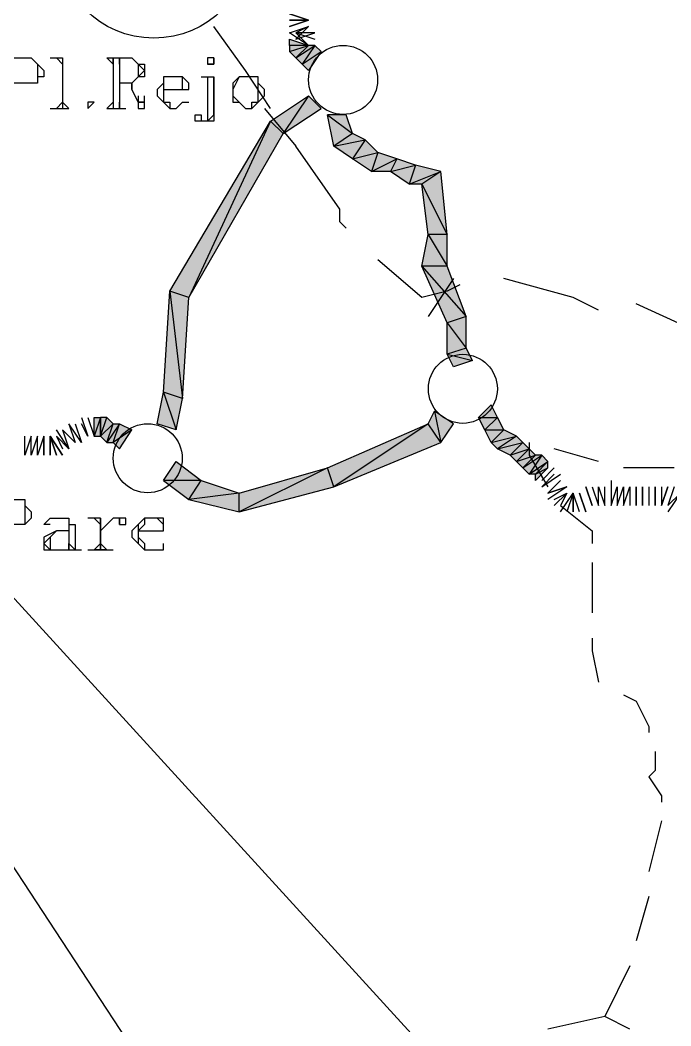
# Model space of a CAD drawing. Header units: millimetres. Extents: x 658 to 813, y 806 to 883.
# Drawn here: x 785.5635 to 785.8774, y 863.4376 to 863.9224 of the extents above; entities that cross this region are included whole.
import ezdxf

# ---------------------------------------------------------------- set-up
doc = ezdxf.new("R2010")
doc.units = ezdxf.units.MM
doc.header["$LTSCALE"] = 0.1
doc.linetypes.add('atContinuous2', pattern=[0])
for name, color, linetype in [('BATKAB', 7, 'Continuous'), ('FRAME 11', 7, 'Continuous'), ('KLEKTOR2', 7, 'Continuous'), ('LINK NAS BARU', 7, 'Continuous'), ('SYMBOL', 7, 'Continuous'), ('TEXT', 8, 'Continuous'), ('zat_Mask_solid', 7, 'Continuous')]:
    doc.layers.add(name, color=color, linetype=linetype)

msp = doc.modelspace()

# ---------------------------------------------------------------- hatches: boundary and pattern name
at = {"layer": 'KLEKTOR2'}
h = msp.add_hatch(color=7, dxfattribs=at)
h.paths.add_polyline_path([(785.69652, 863.9042), (785.69348, 863.90724), (785.7026, 863.91028)])
h.paths.add_polyline_path([(785.69348, 863.90724), (785.7026, 863.91028), (785.69348, 863.91028)], flags=17)
h = msp.add_hatch(color=7, dxfattribs=at)
h.paths.add_polyline_path([(785.7026, 863.91028), (785.69652, 863.9042), (785.70564, 863.91028)], flags=16)
h.paths.add_polyline_path([(785.69652, 863.9042), (785.70564, 863.91028), (785.69956, 863.90116)])
for points in [[(785.7026, 863.88596), (785.69044, 863.86772), (785.68436, 863.8738)], [(785.70868, 863.87988), (785.7026, 863.88596), (785.69044, 863.86772)], [(785.68436, 863.8738), (785.64484, 863.78868), (785.63572, 863.79172)], [(785.69044, 863.86772), (785.68436, 863.8738), (785.64484, 863.78868)], [(785.63572, 863.79172), (785.6418, 863.74004), (785.63268, 863.74308)], [(785.64484, 863.78868), (785.63572, 863.79172), (785.6418, 863.74004)], [(785.63268, 863.74308), (785.63876, 863.72484), (785.62964, 863.72788)], [(785.6418, 863.74004), (785.63268, 863.74308), (785.63876, 863.72484)], [(785.79076, 863.737), (785.78468, 863.73092), (785.7938, 863.73092)], [(785.7634, 863.73396), (785.76644, 863.71876), (785.76036, 863.72788)], [(785.77252, 863.72788), (785.7634, 863.73396), (785.76644, 863.71876)], [(785.61748, 863.72484), (785.60835, 863.71876), (785.6114, 863.72788)], [(785.76036, 863.72788), (785.71476, 863.69748), (785.71172, 863.7066)], [(785.76644, 863.71876), (785.76036, 863.72788), (785.71476, 863.69748)], [(785.78468, 863.73092), (785.7938, 863.73092), (785.78772, 863.72484)], [(785.7938, 863.73092), (785.78772, 863.72484), (785.79684, 863.72484)], [(785.6114, 863.71572), (785.61748, 863.72484), (785.60835, 863.71876)], [(785.78772, 863.72484), (785.79684, 863.72484), (785.79076, 863.71876)], [(785.79684, 863.72484), (785.79076, 863.71876), (785.80292, 863.7218)], [(785.79076, 863.71876), (785.80292, 863.7218), (785.7938, 863.71572)], [(785.80292, 863.7218), (785.7938, 863.71572), (785.80596, 863.71876)], [(785.7938, 863.71572), (785.80596, 863.71876), (785.79988, 863.71268)], [(785.80596, 863.71876), (785.79988, 863.71268), (785.809, 863.71572)], [(785.79988, 863.71268), (785.809, 863.71572), (785.80292, 863.70964)], [(785.809, 863.71572), (785.80292, 863.70964), (785.81204, 863.71268)], [(785.80292, 863.70964), (785.81204, 863.71268), (785.80596, 863.7066)]]:
    msp.add_hatch(color=7, dxfattribs=at).paths.add_polyline_path(points)
h = msp.add_hatch(color=7, dxfattribs=at)
h.paths.add_polyline_path([(785.72084, 863.87684), (785.71172, 863.87684), (785.72388, 863.86772)], flags=17)
h.paths.add_polyline_path([(785.71172, 863.87684), (785.72388, 863.86772), (785.71476, 863.86164)])
h = msp.add_hatch(color=7, dxfattribs=at)
h.paths.add_polyline_path([(785.73604, 863.8586), (785.733, 863.84948), (785.74516, 863.85556)])
h.paths.add_polyline_path([(785.733, 863.84948), (785.74516, 863.85556), (785.74212, 863.84948)], flags=17)
h = msp.add_hatch(color=7, dxfattribs=at)
h.paths.add_polyline_path([(785.75428, 863.85252), (785.75124, 863.8434), (785.76644, 863.84948)])
h.paths.add_polyline_path([(785.75124, 863.8434), (785.76644, 863.84948), (785.75732, 863.8434)], flags=17)
h = msp.add_hatch(color=7, dxfattribs=at)
h.paths.add_polyline_path([(785.76644, 863.84948), (785.75732, 863.8434), (785.76948, 863.81908)])
h.paths.add_polyline_path([(785.75732, 863.8434), (785.76948, 863.81908), (785.76036, 863.81908)], flags=17)
h = msp.add_hatch(color=7, dxfattribs=at)
h.paths.add_polyline_path([(785.76948, 863.81908), (785.76036, 863.81908), (785.76948, 863.80388)], flags=17)
h.paths.add_polyline_path([(785.76036, 863.81908), (785.76948, 863.80388), (785.75732, 863.80388)])
h = msp.add_hatch(color=7, dxfattribs=at)
h.paths.add_polyline_path([(785.76948, 863.80388), (785.75732, 863.80388), (785.7786, 863.77956)], flags=17)
h.paths.add_polyline_path([(785.75732, 863.80388), (785.7786, 863.77956), (785.76948, 863.77652)])
h = msp.add_hatch(color=7, dxfattribs=at)
h.paths.add_polyline_path([(785.60227, 863.7218), (785.60227, 863.73092), (785.59923, 863.7218)], flags=17)
h.paths.add_polyline_path([(785.60227, 863.73092), (785.59923, 863.7218), (785.59923, 863.73092)], flags=17)
h = msp.add_hatch(color=7, dxfattribs=at)
h.paths.add_polyline_path([(785.60835, 863.72788), (785.60227, 863.7218), (785.60531, 863.73092)])
h.paths.add_polyline_path([(785.60227, 863.7218), (785.60531, 863.73092), (785.60227, 863.73092)], flags=17)
h = msp.add_hatch(color=7, dxfattribs=at)
h.paths.add_polyline_path([(785.60835, 863.71876), (785.6114, 863.72788), (785.60531, 863.71876)], flags=17)
h.paths.add_polyline_path([(785.6114, 863.72788), (785.60531, 863.71876), (785.60835, 863.72788)], flags=17)
h = msp.add_hatch(color=7, dxfattribs=at)
h.paths.add_polyline_path([(785.81204, 863.71268), (785.80596, 863.7066), (785.81508, 863.71268)], flags=16)
h.paths.add_polyline_path([(785.80596, 863.7066), (785.81508, 863.71268), (785.809, 863.70356)])
h = msp.add_hatch(color=7, dxfattribs=at)
h.paths.add_polyline_path([(785.81508, 863.71268), (785.809, 863.70356), (785.81812, 863.70964)])
h.paths.add_polyline_path([(785.809, 863.70356), (785.81812, 863.70964), (785.81204, 863.70356)], flags=17)
h.paths.add_polyline_path([(785.81812, 863.70964), (785.81204, 863.70356), (785.81812, 863.7066)], flags=16)
h = msp.add_hatch(color=7, dxfattribs=at)
h.paths.add_polyline_path([(785.71476, 863.69748), (785.71172, 863.7066), (785.66916, 863.68532)])
h.paths.add_polyline_path([(785.71172, 863.7066), (785.66916, 863.68532), (785.66916, 863.69444)], flags=17)
at = {"layer": 'zat_Mask_solid'}
for points in [[(785.7026, 863.91028), (785.69348, 863.91028), (785.69348, 863.91332)], [(785.70564, 863.91028), (785.69956, 863.90116), (785.70868, 863.90724)], [(785.69956, 863.90116), (785.70868, 863.90724), (785.7026, 863.89812)], [(785.72388, 863.86772), (785.71476, 863.86164), (785.72996, 863.86468)], [(785.71476, 863.86164), (785.72996, 863.86468), (785.72388, 863.85556)], [(785.72996, 863.86468), (785.72388, 863.85556), (785.73604, 863.8586)], [(785.72388, 863.85556), (785.73604, 863.8586), (785.733, 863.84948)], [(785.74516, 863.85556), (785.74212, 863.84948), (785.75428, 863.85252)], [(785.74212, 863.84948), (785.75428, 863.85252), (785.75124, 863.8434)], [(785.7786, 863.77956), (785.76948, 863.77652), (785.7786, 863.76436)], [(785.76948, 863.77652), (785.7786, 863.76436), (785.76948, 863.76132)], [(785.7786, 863.76436), (785.76948, 863.76132), (785.78164, 863.75828)], [(785.76948, 863.76132), (785.78164, 863.75828), (785.77252, 863.75524)], [(785.60531, 863.71876), (785.60835, 863.72788), (785.60227, 863.7218)], [(785.65092, 863.70052), (785.63268, 863.70052), (785.63876, 863.70964)], [(785.81204, 863.70356), (785.81812, 863.7066), (785.81204, 863.70052)], [(785.64484, 863.6914), (785.65092, 863.70052), (785.63268, 863.70052)], [(785.66916, 863.69444), (785.64484, 863.6914), (785.65092, 863.70052)], [(785.66916, 863.68532), (785.66916, 863.69444), (785.64484, 863.6914)]]:
    msp.add_hatch(color=7, dxfattribs=at).paths.add_polyline_path(points)

# ---------------------------------------------------------------- linework, layer by layer
at = {"layer": 'BATKAB', "color": 7}
for points in [[(785.68436, 863.87988), (785.6722, 863.89812), (785.657, 863.9194)], [(785.72084, 863.82212), (785.7178, 863.82516), (785.7178, 863.83124), (785.69652, 863.86164)], [(785.77556, 863.79476), (785.76948, 863.79172), (785.75732, 863.78868), (785.73604, 863.80692)], [(785.84244, 863.7826), (785.83028, 863.78868), (785.79684, 863.7978)], [(785.9002, 863.76132), (785.89412, 863.77044), (785.86068, 863.78564)], [(785.809, 863.71876), (785.809, 863.71268), (785.81812, 863.69748)], [(785.84244, 863.70964), (785.82116, 863.71572)], [(785.87892, 863.7066), (785.8546, 863.7066)], [(785.8242, 863.68836), (785.8394, 863.6762), (785.8394, 863.67012)], [(785.8394, 863.661), (785.8394, 863.64276), (785.8394, 863.63668)], [(785.8394, 863.62452), (785.8394, 863.61844), (785.84244, 863.60324)], [(785.8546, 863.59716), (785.86068, 863.59412), (785.86676, 863.58196), (785.86676, 863.57892)], [(785.8698, 863.5698), (785.8698, 863.56068), (785.86676, 863.55764), (785.87284, 863.54852), (785.87284, 863.54548)], [(785.87284, 863.53636), (785.8698, 863.5242), (785.86676, 863.51204)], [(785.86676, 863.49988), (785.86068, 863.4786)], [(785.85764, 863.46644), (785.84548, 863.44211)], [(785.84548, 863.44211), (785.81812, 863.43603)], [(785.85764, 863.43603), (785.84548, 863.44211)]]:
    msp.add_lwpolyline(points, dxfattribs=at)
at = {"layer": 'FRAME 11', "color": 7}
msp.add_lwpolyline([(785.25571, 863.97716), (788.65449, 858.80907), (788.02216, 857.93658), (790.25356, 858.55371), (789.90395, 860.69087), (789.28682, 859.56605), (785.25571, 863.97716)], dxfattribs=at)
at = {"layer": 'KLEKTOR2', "color": 7, "linetype": 'atContinuous2'}
for p, q in [((785.60227, 863.73092), (785.59923, 863.7218)), ((785.60227, 863.73092), (785.59923, 863.7218)), ((785.59923, 863.7218), (785.59923, 863.73092)), ((785.59923, 863.73092), (785.60227, 863.73092)), ((785.60227, 863.7218), (785.60227, 863.73092)), ((785.59923, 863.7218), (785.60227, 863.7218))]:
    msp.add_line(p, q, dxfattribs=at)
at = {"layer": 'KLEKTOR2', "color": 7}
for points in [[(785.7026, 863.92244), (785.69348, 863.92548), (785.7026, 863.92244), (785.69348, 863.92244), (785.7026, 863.92244), (785.69348, 863.9194), (785.7026, 863.92244)], [(785.69348, 863.91636), (785.7026, 863.9194), (785.69652, 863.91636)], [(785.7026, 863.91028), (785.69348, 863.91636)], [(785.7026, 863.9194), (785.69652, 863.91332), (785.7026, 863.9194)], [(785.69652, 863.91332), (785.70564, 863.91636), (785.69652, 863.91636), (785.70564, 863.91332)], [(785.69652, 863.91636), (785.7026, 863.91028), (785.69652, 863.91636)], [(785.7026, 863.91028), (785.69348, 863.91028), (785.69348, 863.91332), (785.7026, 863.91028)], [(785.69652, 863.9042), (785.69348, 863.90724), (785.7026, 863.91028), (785.69652, 863.9042)], [(785.69348, 863.90724), (785.7026, 863.91028), (785.69348, 863.91028), (785.69348, 863.90724)], [(785.7026, 863.91028), (785.69652, 863.9042), (785.70564, 863.91028), (785.7026, 863.91028)], [(785.69652, 863.9042), (785.70564, 863.91028), (785.69956, 863.90116), (785.69652, 863.9042)], [(785.70564, 863.91028), (785.69956, 863.90116), (785.70868, 863.90724), (785.70564, 863.91028)], [(785.69956, 863.90116), (785.70868, 863.90724), (785.7026, 863.89812), (785.69956, 863.90116)], [(785.7026, 863.88596), (785.69044, 863.86772), (785.68436, 863.8738), (785.7026, 863.88596)], [(785.70868, 863.87988), (785.7026, 863.88596), (785.69044, 863.86772), (785.70868, 863.87988)], [(785.68132, 863.87988), (785.69652, 863.86164)], [(785.68436, 863.8738), (785.64484, 863.78868), (785.63572, 863.79172), (785.68436, 863.8738)], [(785.69044, 863.86772), (785.68436, 863.8738), (785.64484, 863.78868), (785.69044, 863.86772)], [(785.72084, 863.87684), (785.71172, 863.87684), (785.72388, 863.86772), (785.72084, 863.87684)], [(785.71172, 863.87684), (785.72388, 863.86772), (785.71476, 863.86164), (785.71172, 863.87684)], [(785.72388, 863.86772), (785.71476, 863.86164), (785.72996, 863.86468), (785.72388, 863.86772)], [(785.71476, 863.86164), (785.72996, 863.86468), (785.72388, 863.85556), (785.71476, 863.86164)], [(785.72996, 863.86468), (785.72388, 863.85556), (785.73604, 863.8586), (785.72996, 863.86468)], [(785.72388, 863.85556), (785.73604, 863.8586), (785.733, 863.84948), (785.72388, 863.85556)], [(785.73604, 863.8586), (785.733, 863.84948), (785.74516, 863.85556), (785.73604, 863.8586)], [(785.733, 863.84948), (785.74516, 863.85556), (785.74212, 863.84948), (785.733, 863.84948)], [(785.74516, 863.85556), (785.74212, 863.84948), (785.75428, 863.85252), (785.74516, 863.85556)], [(785.74212, 863.84948), (785.75428, 863.85252), (785.75124, 863.8434), (785.74212, 863.84948)], [(785.75428, 863.85252), (785.75124, 863.8434), (785.76644, 863.84948), (785.75428, 863.85252)], [(785.75124, 863.8434), (785.76644, 863.84948), (785.75732, 863.8434), (785.75124, 863.8434)], [(785.76644, 863.84948), (785.75732, 863.8434), (785.76948, 863.81908), (785.76644, 863.84948)], [(785.75732, 863.8434), (785.76948, 863.81908), (785.76036, 863.81908), (785.75732, 863.8434)], [(785.76036, 863.81908), (785.76948, 863.80388), (785.75732, 863.80388), (785.76036, 863.81908)], [(785.76948, 863.81908), (785.76036, 863.81908), (785.76948, 863.80388), (785.76948, 863.81908)], [(785.76948, 863.80388), (785.75732, 863.80388), (785.7786, 863.77956), (785.76948, 863.80388)], [(785.75732, 863.80388), (785.7786, 863.77956), (785.76948, 863.77652), (785.75732, 863.80388)], [(785.63572, 863.79172), (785.6418, 863.74004), (785.63268, 863.74308), (785.63572, 863.79172)], [(785.64484, 863.78868), (785.63572, 863.79172), (785.6418, 863.74004), (785.64484, 863.78868)], [(785.7786, 863.77956), (785.76948, 863.77652), (785.7786, 863.76436), (785.7786, 863.77956)], [(785.76948, 863.77652), (785.7786, 863.76436), (785.76948, 863.76132), (785.76948, 863.77652)], [(785.7786, 863.76436), (785.76948, 863.76132), (785.78164, 863.75828), (785.7786, 863.76436)], [(785.76948, 863.76132), (785.78164, 863.75828), (785.77252, 863.75524), (785.76948, 863.76132)], [(785.63268, 863.74308), (785.63876, 863.72484), (785.62964, 863.72788), (785.63268, 863.74308)], [(785.6418, 863.74004), (785.63268, 863.74308), (785.63876, 863.72484), (785.6418, 863.74004)], [(785.79076, 863.737), (785.78468, 863.73092), (785.7938, 863.73092), (785.79076, 863.737)], [(785.7634, 863.73396), (785.76644, 863.71876), (785.76036, 863.72788), (785.7634, 863.73396)], [(785.77252, 863.72788), (785.7634, 863.73396), (785.76644, 863.71876), (785.77252, 863.72788)], [(785.59011, 863.72788), (785.59315, 863.71876), (785.58707, 863.72788), (785.59011, 863.71876), (785.58403, 863.72484), (785.58707, 863.71572), (785.58099, 863.72484)], [(785.59315, 863.73092), (785.59619, 863.7218), (785.59315, 863.72788)], [(785.59619, 863.73092), (785.59923, 863.7218)], [(785.60835, 863.72788), (785.60227, 863.7218), (785.60531, 863.73092), (785.60835, 863.72788)], [(785.60227, 863.7218), (785.60531, 863.73092), (785.60227, 863.73092), (785.60227, 863.7218)], [(785.60531, 863.71876), (785.60835, 863.72788), (785.60227, 863.7218), (785.60531, 863.71876)], [(785.60835, 863.71876), (785.6114, 863.72788), (785.60531, 863.71876), (785.60835, 863.71876)], [(785.6114, 863.72788), (785.60531, 863.71876), (785.60835, 863.72788), (785.6114, 863.72788)], [(785.61748, 863.72484), (785.60835, 863.71876), (785.6114, 863.72788), (785.61748, 863.72484)], [(785.76036, 863.72788), (785.71476, 863.69748), (785.71172, 863.7066), (785.76036, 863.72788)], [(785.76644, 863.71876), (785.76036, 863.72788), (785.71476, 863.69748), (785.76644, 863.71876)], [(785.78468, 863.73092), (785.7938, 863.73092), (785.78772, 863.72484), (785.78468, 863.73092)], [(785.7938, 863.73092), (785.78772, 863.72484), (785.79684, 863.72484), (785.7938, 863.73092)], [(785.6114, 863.71572), (785.61748, 863.72484), (785.60835, 863.71876), (785.6114, 863.71572)], [(785.78772, 863.72484), (785.79684, 863.72484), (785.79076, 863.71876), (785.78772, 863.72484)], [(785.79684, 863.72484), (785.79076, 863.71876), (785.80292, 863.7218), (785.79684, 863.72484)], [(785.57491, 863.7218), (785.57491, 863.71268), (785.57491, 863.7218), (785.57187, 863.71268), (785.57187, 863.7218), (785.56883, 863.71268), (785.56883, 863.7218), (785.56579, 863.71268), (785.56579, 863.7218)], [(785.58403, 863.71268), (785.57795, 863.7218), (785.58403, 863.71268)], [(785.58099, 863.71268), (785.57795, 863.7218), (785.58099, 863.71268)], [(785.57795, 863.7218), (785.57795, 863.71268), (785.57795, 863.7218)], [(785.58707, 863.71572), (785.58099, 863.7218), (785.58403, 863.71572)], [(785.79076, 863.71876), (785.80292, 863.7218), (785.7938, 863.71572), (785.79076, 863.71876)], [(785.80292, 863.7218), (785.7938, 863.71572), (785.80596, 863.71876), (785.80292, 863.7218)], [(785.7938, 863.71572), (785.80596, 863.71876), (785.79988, 863.71268), (785.7938, 863.71572)], [(785.80596, 863.71876), (785.79988, 863.71268), (785.809, 863.71572), (785.80596, 863.71876)], [(785.79988, 863.71268), (785.809, 863.71572), (785.80292, 863.70964), (785.79988, 863.71268)], [(785.809, 863.71572), (785.80292, 863.70964), (785.81204, 863.71268), (785.809, 863.71572)], [(785.80292, 863.70964), (785.81204, 863.71268), (785.80596, 863.7066), (785.80292, 863.70964)], [(785.81204, 863.71268), (785.80596, 863.7066), (785.81508, 863.71268), (785.81204, 863.71268)], [(785.80596, 863.7066), (785.81508, 863.71268), (785.809, 863.70356), (785.80596, 863.7066)], [(785.81508, 863.71268), (785.809, 863.70356), (785.81812, 863.70964), (785.81508, 863.71268)], [(785.65092, 863.70052), (785.63268, 863.70052), (785.63876, 863.70964), (785.65092, 863.70052)], [(785.809, 863.70356), (785.81812, 863.70964), (785.81204, 863.70356), (785.809, 863.70356)], [(785.81812, 863.70964), (785.81204, 863.70356), (785.81812, 863.7066), (785.81812, 863.70964)], [(785.71476, 863.69748), (785.71172, 863.7066), (785.66916, 863.68532), (785.71476, 863.69748)], [(785.71172, 863.7066), (785.66916, 863.68532), (785.66916, 863.69444), (785.71172, 863.7066)], [(785.81204, 863.70356), (785.81812, 863.7066), (785.81204, 863.70052), (785.81204, 863.70356)], [(785.82116, 863.7066), (785.81508, 863.70052)], [(785.82116, 863.70356), (785.81508, 863.69748), (785.8242, 863.70356)], [(785.64484, 863.6914), (785.65092, 863.70052), (785.63268, 863.70052), (785.64484, 863.6914)], [(785.66916, 863.69444), (785.64484, 863.6914), (785.65092, 863.70052), (785.66916, 863.69444)], [(785.8242, 863.70052), (785.81812, 863.69444), (785.82724, 863.69748), (785.81812, 863.69444)], [(785.84852, 863.70052), (785.84852, 863.68836), (785.85156, 863.69748), (785.85156, 863.68836), (785.8546, 863.69748), (785.8546, 863.68836), (785.85764, 863.69748), (785.85764, 863.68836)], [(785.66916, 863.68532), (785.66916, 863.69444), (785.64484, 863.6914), (785.66916, 863.68532)], [(785.82724, 863.69748), (785.81812, 863.6914)], [(785.82116, 863.6914), (785.82724, 863.69444), (785.82116, 863.68836), (785.82724, 863.69444), (785.8242, 863.68836)], [(785.8242, 863.68532), (785.83028, 863.69444), (785.82724, 863.68532)], [(785.83028, 863.68532), (785.83028, 863.69444), (785.83028, 863.68532)], [(785.83332, 863.68532), (785.83028, 863.69444)], [(785.83636, 863.68532), (785.83332, 863.69444), (785.83636, 863.68532)], [(785.8394, 863.68836), (785.83636, 863.69748), (785.8394, 863.68836)], [(785.8394, 863.69748), (785.84244, 863.68836), (785.84244, 863.69748), (785.84548, 863.68836), (785.84548, 863.69748)], [(785.86068, 863.68836), (785.86068, 863.69748), (785.86068, 863.68836)], [(785.86372, 863.68836), (785.86372, 863.69748), (785.86372, 863.68836)], [(785.86676, 863.69748), (785.86676, 863.68836)], [(785.8698, 863.69748), (785.8698, 863.68836), (785.8698, 863.69748)], [(785.87284, 863.69748), (785.87284, 863.68836), (785.87588, 863.69748), (785.87284, 863.68836)], [(785.87892, 863.69748), (785.87588, 863.68836), (785.88196, 863.69444), (785.87588, 863.68532)]]:
    msp.add_lwpolyline(points, dxfattribs=at)
at = {"layer": 'LINK NAS BARU', "color": 7, "linetype": 'atContinuous2'}
msp.add_circle((785.62804, 863.96066), 0.0469, dxfattribs=at)
at = {"layer": 'SYMBOL', "color": 7, "linetype": 'atContinuous2'}
for centre in [(785.71929, 863.89364), (785.77705, 863.74468), (785.62505, 863.71124)]:
    msp.add_circle(centre, 0.01664, dxfattribs=at)
at = {"layer": 'TEXT', "color": 7}
for points in [[(785.55363, 863.9042), (785.56883, 863.9042), (785.57187, 863.90116), (785.57491, 863.89812), (785.57491, 863.89508), (785.57187, 863.89508), (785.57187, 863.89204), (785.56883, 863.89204), (785.55971, 863.89204)], [(785.56883, 863.9042), (785.57187, 863.90116), (785.57187, 863.89508), (785.57187, 863.89204), (785.56883, 863.89204)], [(785.57795, 863.9042), (785.58403, 863.9042), (785.58403, 863.87988)], [(785.58099, 863.9042), (785.58403, 863.90116), (785.58099, 863.9042)], [(785.58403, 863.9042), (785.58403, 863.87988)], [(785.60531, 863.9042), (785.61748, 863.9042), (785.62052, 863.90116), (785.62356, 863.90116), (785.62356, 863.89812), (785.62356, 863.89508), (785.62052, 863.89508), (785.61748, 863.89204), (785.6114, 863.89204)], [(785.60531, 863.9042), (785.60835, 863.90116), (785.60835, 863.9042)], [(785.60835, 863.9042), (785.60835, 863.87988)], [(785.6114, 863.9042), (785.6114, 863.87988)], [(785.6114, 863.9042), (785.6114, 863.90116), (785.6114, 863.9042)], [(785.61748, 863.9042), (785.62052, 863.90116), (785.62052, 863.89508), (785.61748, 863.89204), (785.61444, 863.89204)], [(785.65396, 863.9042), (785.65396, 863.90116), (785.657, 863.90116), (785.657, 863.9042), (785.65396, 863.9042)], [(785.657, 863.9042), (785.657, 863.90116), (785.65396, 863.90116)], [(785.57187, 863.90116), (785.57187, 863.89812), (785.57187, 863.89508)], [(785.58403, 863.90116), (785.58403, 863.88292)], [(785.60835, 863.90116), (785.60835, 863.88292)], [(785.62052, 863.90116), (785.62356, 863.89812), (785.62052, 863.89508)], [(785.61748, 863.89204), (785.61748, 863.889), (785.62052, 863.88292), (785.62052, 863.87988), (785.62356, 863.87988), (785.62356, 863.88292), (785.62356, 863.88596)], [(785.62052, 863.88596), (785.62052, 863.88292), (785.62356, 863.88292), (785.62052, 863.88292), (785.61748, 863.889), (785.61748, 863.89204)], [(785.63268, 863.889), (785.64484, 863.889), (785.64484, 863.89204), (785.6418, 863.89508), (785.63876, 863.89508), (785.63572, 863.89508), (785.63268, 863.89508), (785.63268, 863.89204), (785.62964, 863.889), (785.62964, 863.88596), (785.63268, 863.88292), (785.63572, 863.87988), (785.63876, 863.87988), (785.6418, 863.88292), (785.64484, 863.88292)], [(785.63572, 863.89508), (785.63268, 863.89508), (785.63268, 863.889), (785.63268, 863.88596), (785.63268, 863.88292), (785.63572, 863.88292), (785.63572, 863.87988)], [(785.63268, 863.89204), (785.63268, 863.889), (785.63268, 863.88596), (785.63268, 863.88292)], [(785.6418, 863.889), (785.6418, 863.89204), (785.6418, 863.89508), (785.63876, 863.89508)], [(785.6418, 863.889), (785.6418, 863.89204), (785.6418, 863.89508)], [(785.65092, 863.89508), (785.657, 863.89508), (785.657, 863.87684), (785.657, 863.8738), (785.65396, 863.8738), (785.65092, 863.8738), (785.64788, 863.8738), (785.64788, 863.87684), (785.65092, 863.87684), (785.65092, 863.8738)], [(785.65396, 863.89508), (785.65396, 863.87684), (785.65396, 863.8738), (785.657, 863.87684), (785.657, 863.89508)], [(785.6722, 863.89508), (785.66916, 863.89508), (785.66612, 863.89204), (785.66612, 863.889), (785.66612, 863.88596), (785.66612, 863.88292), (785.66916, 863.88292), (785.6722, 863.87988), (785.67524, 863.87988), (785.67828, 863.88292), (785.68132, 863.88596), (785.68132, 863.889), (785.67828, 863.89204), (785.67828, 863.89508), (785.67524, 863.89508), (785.6722, 863.89508)], [(785.6722, 863.89508), (785.66916, 863.89508), (785.66612, 863.889), (785.66612, 863.88596), (785.66916, 863.88292), (785.6722, 863.87988)], [(785.66612, 863.89204), (785.66612, 863.889), (785.66612, 863.88596), (785.66612, 863.88292)], [(785.67524, 863.87988), (785.67524, 863.88292), (785.67828, 863.88292), (785.67828, 863.88596), (785.67828, 863.889), (785.67828, 863.89508), (785.67524, 863.89508)], [(785.67828, 863.88292), (785.67828, 863.88596), (785.67828, 863.889), (785.67828, 863.89204)], [(785.58403, 863.88292), (785.58099, 863.87988), (785.58403, 863.88292), (785.58707, 863.87988), (785.58403, 863.88292)], [(785.59619, 863.88292), (785.59619, 863.87988), (785.59923, 863.88292), (785.59619, 863.88292)], [(785.60531, 863.87988), (785.60835, 863.88292), (785.60835, 863.87988)], [(785.6114, 863.88292), (785.6114, 863.87988), (785.6114, 863.88292)], [(785.57795, 863.87988), (785.58707, 863.87988)], [(785.60531, 863.87988), (785.61444, 863.87988)], [(785.77252, 863.7978), (785.76036, 863.77956)], [(785.54755, 863.6914), (785.56275, 863.6914), (785.56579, 863.6914), (785.56579, 863.68836), (785.56883, 863.68532), (785.56883, 863.68228), (785.56579, 863.67924), (785.56275, 863.67924), (785.55363, 863.67924)], [(785.56275, 863.6914), (785.56579, 863.6914), (785.56579, 863.68836), (785.56579, 863.68228), (785.56579, 863.67924), (785.56275, 863.67924)], [(785.56579, 863.68836), (785.56579, 863.68532), (785.56579, 863.68228), (785.56579, 863.67924)], [(785.57795, 863.67924), (785.57491, 863.67924), (785.57795, 863.68228), (785.58099, 863.68228), (785.58403, 863.68228), (785.58707, 863.68228), (785.58707, 863.67924), (785.59011, 863.67924), (785.59011, 863.67012), (785.59011, 863.66708), (785.59315, 863.66708)], [(785.58403, 863.68228), (785.58707, 863.68228), (785.58707, 863.67924), (785.58707, 863.67012), (785.58707, 863.66708), (785.59315, 863.66708)], [(785.58707, 863.67924), (785.58707, 863.67012), (785.59011, 863.66708)], [(785.60227, 863.66708), (785.60227, 863.68228), (785.60227, 863.66708), (785.60227, 863.68228), (785.59619, 863.68228)], [(785.60227, 863.68228), (785.59923, 863.68228), (785.60227, 863.67924)], [(785.6114, 863.67924), (785.6114, 863.68228), (785.6114, 863.67924), (785.61444, 863.67924), (785.61444, 863.68228), (785.6114, 863.68228), (785.60835, 863.68228), (785.60531, 863.67924), (785.60227, 863.6762)], [(785.62052, 863.6762), (785.63268, 863.6762), (785.63268, 863.67924), (785.63268, 863.68228), (785.62964, 863.68228), (785.6266, 863.68228), (785.62356, 863.68228), (785.62052, 863.67924), (785.61748, 863.6762), (785.61748, 863.67316), (785.62052, 863.67012), (785.62356, 863.66708), (785.6266, 863.66708), (785.62964, 863.66708), (785.63268, 863.66708), (785.63268, 863.67012)], [(785.6266, 863.68228), (785.62356, 863.68228), (785.62356, 863.67924), (785.62052, 863.6762), (785.62052, 863.67316), (785.62356, 863.67012), (785.62356, 863.66708), (785.6266, 863.66708)], [(785.62052, 863.67924), (785.62052, 863.6762), (785.62052, 863.67316), (785.62052, 863.67012)], [(785.63268, 863.6762), (785.63268, 863.67924), (785.62964, 863.68228)], [(785.63268, 863.6762), (785.63268, 863.67924)], [(785.58707, 863.6762), (785.58099, 863.6762), (785.57491, 863.67316), (785.57491, 863.67012), (785.57491, 863.66708), (785.58099, 863.66708), (785.58403, 863.66708), (785.58707, 863.66708), (785.58707, 863.67012)], [(785.58707, 863.6762), (785.58099, 863.6762), (785.57795, 863.67316), (785.57795, 863.67012), (785.57795, 863.66708), (785.58099, 863.66708)], [(785.57795, 863.67316), (785.57491, 863.67012), (785.57795, 863.66708)], [(785.60227, 863.66708), (785.59923, 863.66708), (785.60227, 863.67012), (785.60531, 863.66708), (785.60227, 863.66708)], [(785.59619, 863.66708), (785.60835, 863.66708)]]:
    msp.add_lwpolyline(points, dxfattribs=at)

doc.saveas('drawing.dxf')
